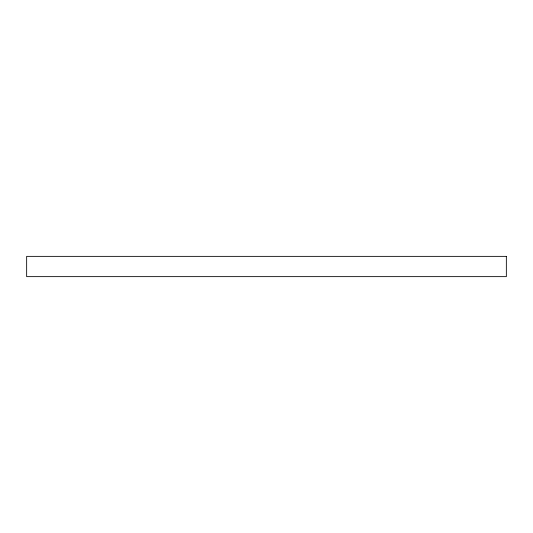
<?xml version="1.0" encoding="UTF-8"?>
<svg xmlns="http://www.w3.org/2000/svg" width="533" height="533" viewBox="0 0 533 533"><rect width="100%" height="100%" fill="white"/><g stroke="black" fill="none" stroke-linecap="round" stroke-linejoin="round"><path stroke-width="0.8" d="M506.35 256.366L26.65 256.366L26.65 276.634L506.35 276.634L506.35 256.366"/></g></svg>
